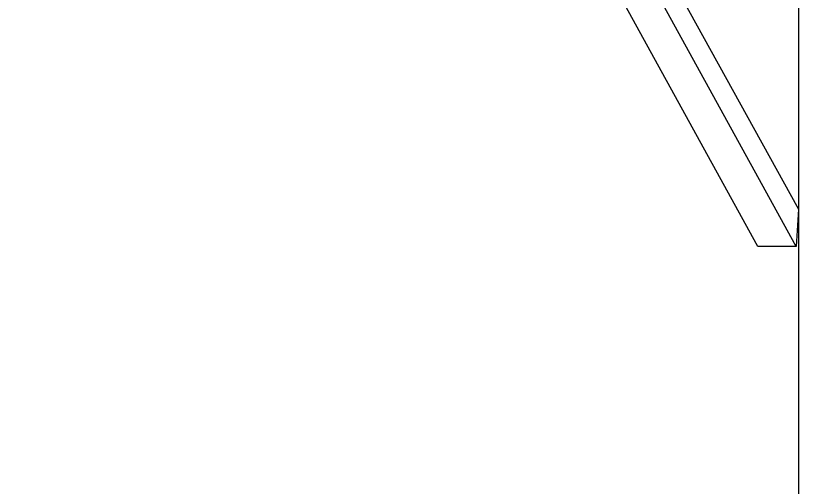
# Model space of a CAD drawing. Header units: millimetres. Extents: x -5636 to 4820, y -5607 to 4029.
# Drawn here: x 2814 to 4820, y -1395 to -188 of the extents above; entities that cross this region are included whole.
import ezdxf

# ---------------------------------------------------------------- set-up
doc = ezdxf.new("R2010")
doc.units = ezdxf.units.MM
for name, color, linetype in [('DIKOM_ОБЪЕКТ', 7, 'Continuous'), ('DIKOM_РАЗМЕР_ЗОНА', 7, 'Continuous'), ('DIKOM_РАЗМЕР_ОБЪЕКТА', 7, 'Continuous')]:
    doc.layers.add(name, color=color, linetype=linetype)
doc.styles.add('style1', font='arial.ttf', dxfattribs={"width": 0.8})
doc.dimstyles.new('1-50', dxfattribs={"dimtxt": 300, "dimasz": 200, "dimexe": 100, "dimexo": 0, "dimgap": 100, "dimtad": 1, "dimdec": 0, "dimtxsty": 'style1', "dimcen": 0, "dimclrd": 7, "dimclre": 7, "dimadec": 1, "dimazin": 2, "dimtfac": 1, "dimtdec": 0, "dimtmove": 1, "dimatfit": 3, "dimfxl": 0, "dimlwd": 25, "dimlwe": 18, "dimarcsym": 0})

# ---------------------------------------------------------------- blocks, each defined once
blk = doc.blocks.new('*D15')
at = {"layer": 'Defpoints', "color": 0, "transparency": 16777216}
for p in [(-2269.3, 1034), (4820.3, 840), (4820.3, -4465.6)]:
    blk.add_point(p, dxfattribs=at)
at = {"layer": 'DIKOM_РАЗМЕР_ОБЪЕКТА', "color": 7, "lineweight": 18, "transparency": 16777216}
for p, q in [((-2269.3, 1034), (-2269.3, -4565.6)), ((4820.3, 840), (4820.3, -4565.6))]:
    blk.add_line(p, q, dxfattribs=at)
at = {"layer": 'DIKOM_РАЗМЕР_ОБЪЕКТА', "color": 7, "lineweight": 25, "transparency": 16777216}
blk.add_line((-2069.3, -4465.6), (4620.3, -4465.6), dxfattribs=at)
at = {"layer": 'DIKOM_РАЗМЕР_ОБЪЕКТА', "color": 7, "transparency": 16777216}
for points in [[(-2069.3, -4432.3), (-2069.3, -4498.9), (-2269.3, -4465.6)], [(4620.3, -4432.3), (4620.3, -4498.9), (4820.3, -4465.6)]]:
    blk.add_solid(points, dxfattribs=at)
at = {"layer": 'DIKOM_РАЗМЕР_ОБЪЕКТА', "color": 0, "transparency": 16777216, "insert": (1882.3, -4212.4), "char_height": 300, "attachment_point": 5, "style": 'style1'}
blk.add_mtext('7100', dxfattribs=at)
blk = doc.blocks.new('*D13')
at = {"layer": 'Defpoints', "color": 0, "transparency": 16777216}
for p in [(-4159.3, 1546.6), (4820.3, -1862.8), (4820.3, -5506.7)]:
    blk.add_point(p, dxfattribs=at)
at = {"layer": 'DIKOM_РАЗМЕР_ЗОНА', "color": 7, "lineweight": 18, "transparency": 16777216}
for p, q in [((-4159.3, 1546.6), (-4159.3, -5606.7)), ((4820.3, -1862.8), (4820.3, -5606.7))]:
    blk.add_line(p, q, dxfattribs=at)
at = {"layer": 'DIKOM_РАЗМЕР_ЗОНА', "color": 7, "lineweight": 25, "transparency": 16777216}
blk.add_line((-3959.3, -5506.7), (4620.3, -5506.7), dxfattribs=at)
at = {"layer": 'DIKOM_РАЗМЕР_ЗОНА', "color": 7, "transparency": 16777216}
for points in [[(-3959.3, -5473.4), (-3959.3, -5540), (-4159.3, -5506.7)], [(4620.3, -5473.4), (4620.3, -5540), (4820.3, -5506.7)]]:
    blk.add_solid(points, dxfattribs=at)
at = {"layer": 'DIKOM_РАЗМЕР_ЗОНА', "color": 0, "transparency": 16777216, "insert": (1761.1, -5253.5), "char_height": 300, "attachment_point": 5, "style": 'style1'}
blk.add_mtext('9000', dxfattribs=at)

msp = doc.modelspace()

# ---------------------------------------------------------------- linework, layer by layer
at = {"layer": 'DIKOM_ОБЪЕКТ', "color": 7, "linetype": 'Continuous', "lineweight": 15}
for p, q in [((4716.6, -779.8), (4302.4, -28)), ((4488.1, -81.3), (4820.3, -684.5)), ((4815.1, -779.8), (4462.9, -140.6)), ((4820.3, -684.5), (4815.1, -779.8)), ((4815.1, -779.8), (4716.6, -779.8))]:
    msp.add_line(p, q, dxfattribs=at)

# ---------------------------------------------------------------- dimensions: what is measured, and where the dimension line sits
at = {"layer": 'DIKOM_РАЗМЕР_ЗОНА'}
dim = msp.add_linear_dim(base=(4820.3, -5506.7), p1=(-4159.3, 1546.6), p2=(4820.3, -1862.8), text='9000', dimstyle='1-50', dxfattribs=at)
dim.commit()
dim.dimension.update_dxf_attribs({"geometry": '*D13', "text_midpoint": (1761.1, -5506.7), "dimtype": 160})
at = {"layer": 'DIKOM_РАЗМЕР_ОБЪЕКТА'}
dim = msp.add_linear_dim(base=(4820.3, -4465.6), p1=(-2269.3, 1034), p2=(4820.3, 840), text='7100', dimstyle='1-50', override={"dimscale": 1, "dimtix": 0, "dimtofl": 1, "dimtmove": 1, "dimatfit": 3}, dxfattribs=at)
dim.commit()
dim.dimension.update_dxf_attribs({"geometry": '*D15', "text_midpoint": (1882.3, -4465.6), "dimtype": 160})

doc.saveas('drawing.dxf')
